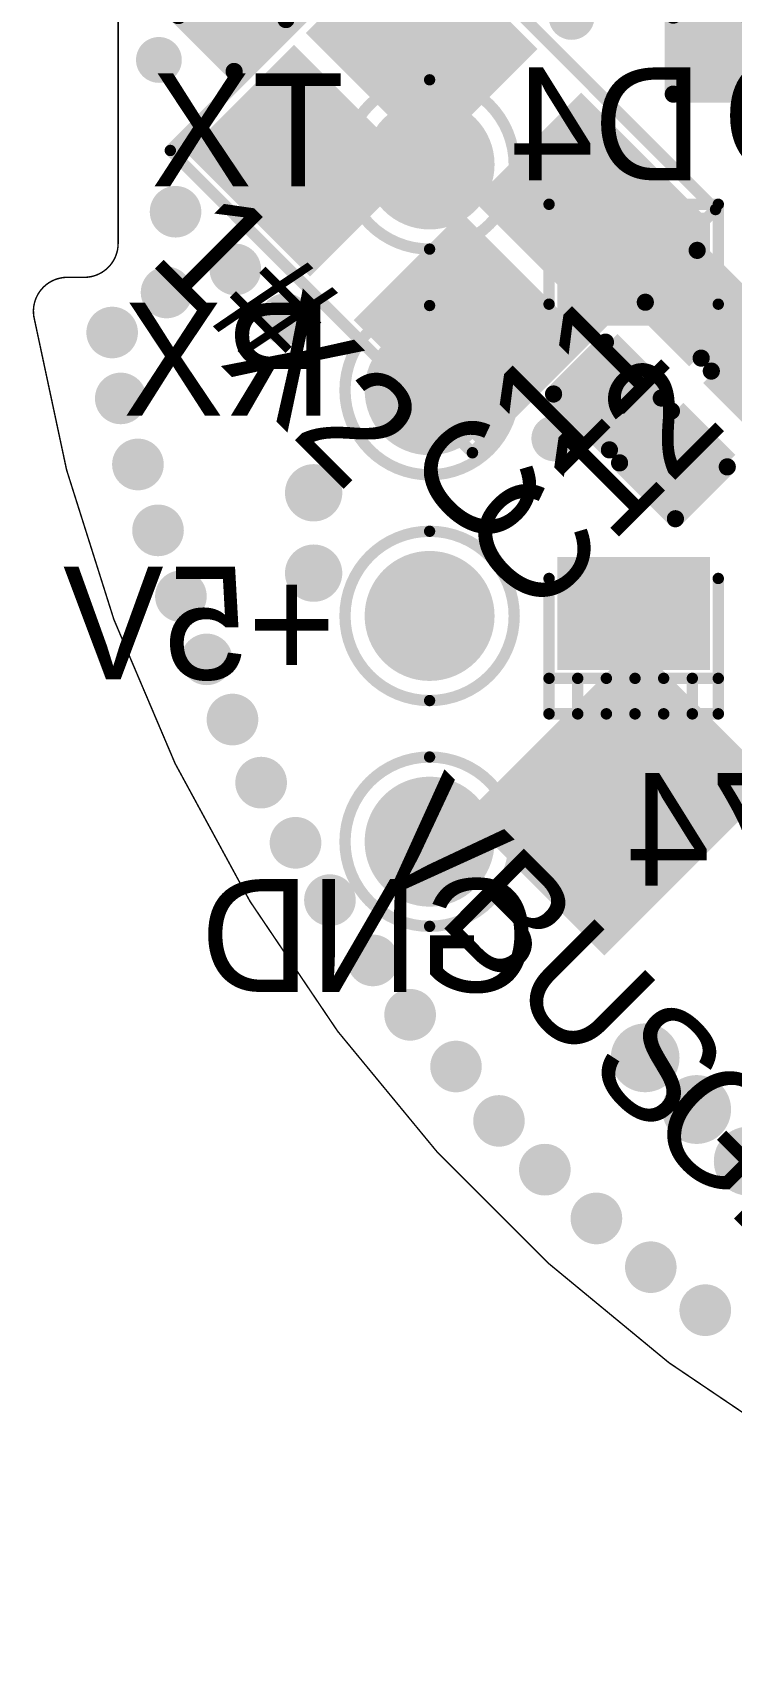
# Model space of a CAD drawing. Extents: x 238.9 to 269.7, y 452.6 to 481.2.
# Drawn here: x 238.9 to 245.1, y 452.61 to 467.09 of the extents above; entities that cross this region are included whole.
import ezdxf

# ---------------------------------------------------------------- set-up
doc = ezdxf.new("R2010")
doc.units = 0
doc.layers.get('0').update_dxf_attribs({"linetype": 'CONTINUOUS'})
for name, color, linetype in [('BOTTOMOVERLAY', 54, 'CONTINUOUS'), ('BOTTOMPASTE', 16, 'CONTINUOUS'), ('BOTTOMSOLDER', 6, 'CONTINUOUS'), ('KEEPOUTLAYER', 6, 'CONTINUOUS'), ('MULTILAYER', 9, 'CONTINUOUS'), ('TOPOVERLAY', 2, 'CONTINUOUS'), ('TOPPASTE', 8, 'CONTINUOUS'), ('TOPSOLDER', 216, 'CONTINUOUS'), ('VIAHOLELAYER', 16, 'CONTINUOUS')]:
    doc.layers.add(name, color=color, linetype=linetype)

# ---------------------------------------------------------------- blocks, each defined once
blk = doc.blocks.new('CAPC1005X04L_51')
at = {"layer": 'TOPOVERLAY', "const_width": 0.152}
for points in [[(-0.25, 0.35), (-0.9, 0.35)], [(-0.9, -0.35), (-0.9, 0.35)], [(0.9, 0.35), (0.25, 0.35)], [(0.9, -0.35), (0.9, 0.35)], [(-0.25, -0.35), (-0.9, -0.35)], [(0.9, -0.35), (0.25, -0.35)]]:
    blk.add_lwpolyline(points, dxfattribs=at)
at = {"layer": 'TOPOVERLAY', "const_width": 0.0762}
for points in [[(-0.938, 0.35, 1), (-0.862, 0.35, 1)], [(-0.938, 0.35, 1), (-0.862, 0.35, 1)], [(-0.288, 0.35, 1), (-0.212, 0.35, 1)], [(0.212, 0.35, 1), (0.288, 0.35, 1)], [(0.862, 0.35, 1), (0.938, 0.35, 1)], [(0.862, 0.35, 1), (0.938, 0.35, 1)], [(-0.938, -0.35, 1), (-0.862, -0.35, 1)], [(-0.938, -0.35, 1), (-0.862, -0.35, 1)], [(-0.288, -0.35, 1), (-0.212, -0.35, 1)], [(0.212, -0.35, 1), (0.288, -0.35, 1)], [(0.862, -0.35, 1), (0.938, -0.35, 1)], [(0.862, -0.35, 1), (0.938, -0.35, 1)]]:
    blk.add_lwpolyline(points, format="xyb", close=True, dxfattribs=at)
at = {"layer": 'TOPPASTE'}
for points in [[(-0.2, -0.25), (-0.2, 0.25), (-0.8, -0.25), (-0.8, 0.25)], [(0.8, -0.25), (0.8, 0.25), (0.2, -0.25), (0.2, 0.25)]]:
    blk.add_solid(points, dxfattribs=at)
at = {"layer": 'TOPSOLDER'}
for points in [[(-0.124, -0.326), (-0.124, 0.326), (-0.876, -0.326), (-0.876, 0.326)], [(0.876, -0.326), (0.876, 0.326), (0.124, -0.326), (0.124, 0.326)]]:
    blk.add_solid(points, dxfattribs=at)
blk = doc.blocks.new('CAPC1005X04L_52')
at = {"layer": 'TOPOVERLAY', "const_width": 0.152}
for points in [[(-0.25, 0.35), (-0.9, 0.35)], [(-0.9, 0.35), (-0.9, -0.35)], [(0.9, 0.35), (0.25, 0.35)], [(0.9, 0.35), (0.9, -0.35)], [(-0.25, -0.35), (-0.9, -0.35)], [(0.9, -0.35), (0.25, -0.35)]]:
    blk.add_lwpolyline(points, dxfattribs=at)
at = {"layer": 'TOPOVERLAY', "const_width": 0.0762}
for points in [[(-0.938, 0.35, 1), (-0.862, 0.35, 1)], [(-0.938, 0.35, 1), (-0.862, 0.35, 1)], [(-0.288, 0.35, 1), (-0.212, 0.35, 1)], [(0.212, 0.35, 1), (0.288, 0.35, 1)], [(0.862, 0.35, 1), (0.938, 0.35, 1)], [(0.862, 0.35, 1), (0.938, 0.35, 1)], [(-0.938, -0.35, 1), (-0.862, -0.35, 1)], [(-0.938, -0.35, 1), (-0.862, -0.35, 1)], [(-0.288, -0.35, 1), (-0.212, -0.35, 1)], [(0.212, -0.35, 1), (0.288, -0.35, 1)], [(0.862, -0.35, 1), (0.938, -0.35, 1)], [(0.862, -0.35, 1), (0.938, -0.35, 1)]]:
    blk.add_lwpolyline(points, format="xyb", close=True, dxfattribs=at)
at = {"layer": 'TOPPASTE'}
for points in [[(-0.2, -0.25), (-0.2, 0.25), (-0.8, -0.25), (-0.8, 0.25)], [(0.8, -0.25), (0.8, 0.25), (0.2, -0.25), (0.2, 0.25)]]:
    blk.add_solid(points, dxfattribs=at)
at = {"layer": 'TOPSOLDER'}
for points in [[(-0.124, -0.326), (-0.124, 0.326), (-0.876, -0.326), (-0.876, 0.326)], [(0.876, -0.326), (0.876, 0.326), (0.124, -0.326), (0.124, 0.326)]]:
    blk.add_solid(points, dxfattribs=at)
blk = doc.blocks.new('CAPC1005X04L_53')
at = {"layer": 'TOPOVERLAY', "const_width": 0.152}
for points in [[(-0.9, 0.35), (-0.25, 0.35)], [(-0.9, 0.35), (-0.9, -0.35)], [(0.25, 0.35), (0.9, 0.35)], [(0.9, 0.35), (0.9, -0.35)], [(-0.9, -0.35), (-0.25, -0.35)], [(0.25, -0.35), (0.9, -0.35)]]:
    blk.add_lwpolyline(points, dxfattribs=at)
at = {"layer": 'TOPOVERLAY', "const_width": 0.0762}
for points in [[(-0.938, 0.35, 1), (-0.862, 0.35, 1)], [(-0.938, 0.35, 1), (-0.862, 0.35, 1)], [(-0.288, 0.35, 1), (-0.212, 0.35, 1)], [(0.212, 0.35, 1), (0.288, 0.35, 1)], [(0.862, 0.35, 1), (0.938, 0.35, 1)], [(0.862, 0.35, 1), (0.938, 0.35, 1)], [(-0.938, -0.35, 1), (-0.862, -0.35, 1)], [(-0.938, -0.35, 1), (-0.862, -0.35, 1)], [(-0.288, -0.35, 1), (-0.212, -0.35, 1)], [(0.212, -0.35, 1), (0.288, -0.35, 1)], [(0.862, -0.35, 1), (0.938, -0.35, 1)], [(0.862, -0.35, 1), (0.938, -0.35, 1)]]:
    blk.add_lwpolyline(points, format="xyb", close=True, dxfattribs=at)
at = {"layer": 'TOPPASTE'}
for points in [[(-0.2, -0.25), (-0.2, 0.25), (-0.8, -0.25), (-0.8, 0.25)], [(0.8, -0.25), (0.8, 0.25), (0.2, -0.25), (0.2, 0.25)]]:
    blk.add_solid(points, dxfattribs=at)
at = {"layer": 'TOPSOLDER'}
for points in [[(-0.124, -0.326), (-0.124, 0.326), (-0.876, -0.326), (-0.876, 0.326)], [(0.876, -0.326), (0.876, 0.326), (0.124, -0.326), (0.124, 0.326)]]:
    blk.add_solid(points, dxfattribs=at)
blk = doc.blocks.new('CAPC1005X04L_55')
at = {"layer": 'TOPOVERLAY', "const_width": 0.152}
for points in [[(-0.9, 0.35), (-0.25, 0.35)], [(-0.9, 0.35), (-0.9, -0.35)], [(0.25, 0.35), (0.9, 0.35)], [(0.9, 0.35), (0.9, -0.35)], [(-0.9, -0.35), (-0.25, -0.35)], [(0.25, -0.35), (0.9, -0.35)]]:
    blk.add_lwpolyline(points, dxfattribs=at)
at = {"layer": 'TOPOVERLAY', "const_width": 0.0762}
for points in [[(-0.938, 0.35, 1), (-0.862, 0.35, 1)], [(-0.938, 0.35, 1), (-0.862, 0.35, 1)], [(-0.288, 0.35, 1), (-0.212, 0.35, 1)], [(0.212, 0.35, 1), (0.288, 0.35, 1)], [(0.862, 0.35, 1), (0.938, 0.35, 1)], [(0.862, 0.35, 1), (0.938, 0.35, 1)], [(-0.938, -0.35, 1), (-0.862, -0.35, 1)], [(-0.938, -0.35, 1), (-0.862, -0.35, 1)], [(-0.288, -0.35, 1), (-0.212, -0.35, 1)], [(0.212, -0.35, 1), (0.288, -0.35, 1)], [(0.862, -0.35, 1), (0.938, -0.35, 1)], [(0.862, -0.35, 1), (0.938, -0.35, 1)]]:
    blk.add_lwpolyline(points, format="xyb", close=True, dxfattribs=at)
at = {"layer": 'TOPPASTE'}
for points in [[(-0.2, -0.25), (-0.2, 0.25), (-0.8, -0.25), (-0.8, 0.25)], [(0.8, -0.25), (0.8, 0.25), (0.2, -0.25), (0.2, 0.25)]]:
    blk.add_solid(points, dxfattribs=at)
at = {"layer": 'TOPSOLDER'}
for points in [[(-0.124, -0.326), (-0.124, 0.326), (-0.876, -0.326), (-0.876, 0.326)], [(0.876, -0.326), (0.876, 0.326), (0.124, -0.326), (0.124, 0.326)]]:
    blk.add_solid(points, dxfattribs=at)
blk = doc.blocks.new('XTAL_3225_57')
at = {"layer": 'TOPOVERLAY', "const_width": 0.102}
for points in [[(-0.889, 2.286), (2.898, 2.286)], [(-0.889, -0.762), (-0.889, 2.286)], [(2.898, -0.762), (2.898, 2.286)], [(-0.889, -0.762), (2.898, -0.762)]]:
    blk.add_lwpolyline(points, dxfattribs=at)
at = {"layer": 'TOPOVERLAY', "const_width": 0.0508}
for points in [[(-0.914, 2.286, 1), (-0.864, 2.286, 1)], [(-0.914, 2.286, 1), (-0.864, 2.286, 1)], [(2.873, 2.286, 1), (2.924, 2.286, 1)], [(2.873, 2.286, 1), (2.924, 2.286, 1)], [(-0.914, -0.762, 1), (-0.864, -0.762, 1)], [(-0.914, -0.762, 1), (-0.864, -0.762, 1)], [(2.873, -0.762, 1), (2.924, -0.762, 1)], [(2.873, -0.762, 1), (2.924, -0.762, 1)]]:
    blk.add_lwpolyline(points, format="xyb", close=True, dxfattribs=at)
at = {"layer": 'TOPPASTE'}
for points in [[(-0.7, 0.9), (0.7, 0.9), (-0.7, 2.1), (0.7, 2.1)], [(1.4, 0.9), (2.8, 0.9), (1.4, 2.1), (2.8, 2.1)], [(-0.7, -0.6), (0.7, -0.6), (-0.7, 0.6), (0.7, 0.6)], [(1.4, -0.6), (2.8, -0.6), (1.4, 0.6), (2.8, 0.6)]]:
    blk.add_solid(points, dxfattribs=at)
at = {"layer": 'TOPSOLDER'}
for points in [[(-0.776, 0.824), (0.776, 0.824), (-0.776, 2.176), (0.776, 2.176)], [(1.324, 0.824), (2.876, 0.824), (1.324, 2.176), (2.876, 2.176)], [(-0.776, -0.676), (0.776, -0.676), (-0.776, 0.676), (0.776, 0.676)], [(1.324, -0.676), (2.876, -0.676), (1.324, 0.676), (2.876, 0.676)]]:
    blk.add_solid(points, dxfattribs=at)
blk = doc.blocks.new('SOD_123_B_68')
at = {"layer": 'BOTTOMOVERLAY', "const_width": 0.102}
for points in [[(-1.215, 0.75), (-2.1, 0.75)], [(-2.1, -0.75), (-2.1, 0.75)], [(2.1, 0.75), (1.215, 0.75)], [(2.414, 0.75), (2.1, 0.75)], [(2.1, -0.75), (2.1, 0.75)], [(2.414, -0.75), (2.414, 0.75)], [(2.414, 0.52), (2.1, 0.52)], [(2.414, 0.266), (2.1, 0.266)], [(2.414, 0.012), (2.1, 0.012)], [(2.414, -0.242), (2.1, -0.242)], [(2.414, -0.496), (2.1, -0.496)], [(-1.215, -0.75), (-2.1, -0.75)], [(2.1, -0.75), (1.215, -0.75)], [(2.414, -0.75), (2.1, -0.75)]]:
    blk.add_lwpolyline(points, dxfattribs=at)
at = {"layer": 'BOTTOMOVERLAY', "const_width": 0.0508}
for points in [[(-2.125, 0.75, 1), (-2.075, 0.75, 1)], [(-2.125, 0.75, 1), (-2.075, 0.75, 1)], [(-1.24, 0.75, 1), (-1.19, 0.75, 1)], [(1.19, 0.75, 1), (1.24, 0.75, 1)], [(2.075, 0.75, 1), (2.125, 0.75, 1)], [(2.075, 0.75, 1), (2.125, 0.75, 1)], [(2.075, 0.75, 1), (2.125, 0.75, 1)], [(2.389, 0.75, 1), (2.44, 0.75, 1)], [(2.389, 0.75, 1), (2.44, 0.75, 1)], [(2.075, 0.52, 1), (2.125, 0.52, 1)], [(2.389, 0.52, 1), (2.44, 0.52, 1)], [(2.075, 0.266, 1), (2.125, 0.266, 1)], [(2.389, 0.266, 1), (2.44, 0.266, 1)], [(2.075, 0.012, 1), (2.125, 0.012, 1)], [(2.389, 0.012, 1), (2.44, 0.012, 1)], [(2.075, -0.242, 1), (2.125, -0.242, 1)], [(2.389, -0.242, 1), (2.44, -0.242, 1)], [(2.075, -0.496, 1), (2.125, -0.496, 1)], [(2.389, -0.496, 1), (2.44, -0.496, 1)], [(-2.125, -0.75, 1), (-2.075, -0.75, 1)], [(-2.125, -0.75, 1), (-2.075, -0.75, 1)], [(-1.24, -0.75, 1), (-1.19, -0.75, 1)], [(1.19, -0.75, 1), (1.24, -0.75, 1)], [(2.075, -0.75, 1), (2.125, -0.75, 1)], [(2.075, -0.75, 1), (2.125, -0.75, 1)], [(2.075, -0.75, 1), (2.125, -0.75, 1)], [(2.389, -0.75, 1), (2.44, -0.75, 1)], [(2.389, -0.75, 1), (2.44, -0.75, 1)]]:
    blk.add_lwpolyline(points, format="xyb", close=True, dxfattribs=at)
at = {"layer": 'BOTTOMPASTE'}
for points in [[(-1.95, -0.6), (-1.1, -0.6), (-1.95, 0.6), (-1.1, 0.6)], [(1.1, -0.6), (1.95, -0.6), (1.1, 0.6), (1.95, 0.6)]]:
    blk.add_solid(points, dxfattribs=at)
at = {"layer": 'BOTTOMSOLDER'}
for points in [[(-2.026, -0.676), (-1.024, -0.676), (-2.026, 0.676), (-1.024, 0.676)], [(1.024, -0.676), (2.026, -0.676), (1.024, 0.676), (2.026, 0.676)]]:
    blk.add_solid(points, dxfattribs=at)
blk = doc.blocks.new('TESTPOINT_PAD_71')
at = {"layer": 'TOPPASTE'}
blk.add_solid([(-1.273, 0.141), (0.141, -1.273), (-0.141, 1.273), (1.273, -0.141)], dxfattribs=at)
at = {"layer": 'TOPSOLDER'}
blk.add_solid([(-1.381, 0.141), (0.141, -1.381), (-0.141, 1.381), (1.381, -0.141)], dxfattribs=at)
blk = doc.blocks.new('TESTPOINT2_B_76')
at = {"layer": 'BOTTOMOVERLAY'}
for points, const_width in [([(0.75, 0, 1), (-0.75, 0, 1)], 0.1), ([(-0.775, 0, 1), (-0.725, 0, 1)], 0.05), ([(0.725, 0, 1), (0.775, 0, 1)], 0.05)]:
    blk.add_lwpolyline(points, format="xyb", close=True, dxfattribs=dict(at, const_width=const_width))
at = {"layer": 'BOTTOMPASTE', "const_width": 0.5}
blk.add_lwpolyline([(-0.25, 0, 1), (0.25, 0, 1)], format="xyb", close=True, dxfattribs=at)
at = {"layer": 'BOTTOMSOLDER', "const_width": 0.576}
blk.add_lwpolyline([(-0.288, 0, 1), (0.288, 0, 1)], format="xyb", close=True, dxfattribs=at)
blk = doc.blocks.new('TESTPOINT2_B_77')
at = {"layer": 'BOTTOMOVERLAY'}
for points, const_width in [([(0.75, 0, 1), (-0.75, 0, 1)], 0.1), ([(-0.775, 0, 1), (-0.725, 0, 1)], 0.05), ([(0.725, 0, 1), (0.775, 0, 1)], 0.05)]:
    blk.add_lwpolyline(points, format="xyb", close=True, dxfattribs=dict(at, const_width=const_width))
at = {"layer": 'BOTTOMPASTE', "const_width": 0.5}
blk.add_lwpolyline([(-0.25, 0, 1), (0.25, 0, 1)], format="xyb", close=True, dxfattribs=at)
at = {"layer": 'BOTTOMSOLDER', "const_width": 0.576}
blk.add_lwpolyline([(-0.288, 0, 1), (0.288, 0, 1)], format="xyb", close=True, dxfattribs=at)
blk = doc.blocks.new('TESTPOINT2_B_78')
at = {"layer": 'BOTTOMOVERLAY'}
for points, const_width in [([(0.75, 0, 1), (-0.75, 0, 1)], 0.1), ([(-0.775, 0, 1), (-0.725, 0, 1)], 0.05), ([(0.725, 0, 1), (0.775, 0, 1)], 0.05)]:
    blk.add_lwpolyline(points, format="xyb", close=True, dxfattribs=dict(at, const_width=const_width))
at = {"layer": 'BOTTOMPASTE', "const_width": 0.5}
blk.add_lwpolyline([(-0.25, 0, 1), (0.25, 0, 1)], format="xyb", close=True, dxfattribs=at)
at = {"layer": 'BOTTOMSOLDER', "const_width": 0.576}
blk.add_lwpolyline([(-0.288, 0, 1), (0.288, 0, 1)], format="xyb", close=True, dxfattribs=at)
blk = doc.blocks.new('TESTPOINT2_B_79')
at = {"layer": 'BOTTOMOVERLAY'}
for points, const_width in [([(0.75, 0, 1), (-0.75, 0, 1)], 0.1), ([(-0.775, 0, 1), (-0.725, 0, 1)], 0.05), ([(0.725, 0, 1), (0.775, 0, 1)], 0.05)]:
    blk.add_lwpolyline(points, format="xyb", close=True, dxfattribs=dict(at, const_width=const_width))
at = {"layer": 'BOTTOMPASTE', "const_width": 0.5}
blk.add_lwpolyline([(-0.25, 0, 1), (0.25, 0, 1)], format="xyb", close=True, dxfattribs=at)
at = {"layer": 'BOTTOMSOLDER', "const_width": 0.576}
blk.add_lwpolyline([(-0.288, 0, 1), (0.288, 0, 1)], format="xyb", close=True, dxfattribs=at)

msp = doc.modelspace()

# ---------------------------------------------------------------- linework, layer by layer
at = {"layer": 'KEEPOUTLAYER', "const_width": 0.0127}
for points in [[(239.661, 465.227), (239.661, 468.627)], [(239.21, 464.927), (239.361, 464.927)]]:
    msp.add_lwpolyline(points, dxfattribs=at)
for points in [[(239.661, 465.227, -0.414214), (239.361, 464.927)], [(238.914, 464.578, -0.462706), (239.21, 464.927)], [(250.874, 452.618, -0.321826), (238.914, 464.578)]]:
    msp.add_lwpolyline(points, format="xyb", dxfattribs=at)
at = {"layer": 'KEEPOUTLAYER', "const_width": 0.00635}
for points in [[(239.658, 465.227, 1), (239.664, 465.227, 1)], [(239.658, 465.227, 1), (239.664, 465.227, 1)], [(239.207, 464.927, 1), (239.213, 464.927, 1)], [(239.207, 464.927, 1), (239.213, 464.927, 1)], [(239.358, 464.927, 1), (239.364, 464.927, 1)], [(239.358, 464.927, 1), (239.364, 464.927, 1)], [(238.911, 464.578, 1), (238.917, 464.578, 1)], [(238.911, 464.578, 1), (238.917, 464.578, 1)]]:
    msp.add_lwpolyline(points, format="xyb", close=True, dxfattribs=at)
at = {"layer": 'MULTILAYER'}
for points, const_width in [([(243.579, 467.234, 1), (243.782, 467.234, 1)], 0.203), ([(239.921, 466.853, 1), (240.124, 466.853, 1)], 0.203), ([(240.056, 465.508, 1), (240.284, 465.508, 1)], 0.229), ([(240.586, 464.997, 1), (240.814, 464.997, 1)], 0.229), ([(239.976, 464.793, 1), (240.205, 464.793, 1)], 0.229), ([(241.032, 464.557, 1), (241.26, 464.557, 1)], 0.229), ([(239.494, 464.438, 1), (239.722, 464.438, 1)], 0.229), ([(239.57, 463.854, 1), (239.798, 463.854, 1)], 0.229), ([(243.426, 463.5, 1), (243.629, 463.5, 1)], 0.203), ([(239.722, 463.269, 1), (239.951, 463.269, 1)], 0.229), ([(241.267, 463.018, 1), (241.521, 463.018, 1)], 0.254), ([(239.9, 462.685, 1), (240.129, 462.685, 1)], 0.229), ([(241.267, 462.306, 1), (241.521, 462.306, 1)], 0.254), ([(240.103, 462.101, 1), (240.332, 462.101, 1)], 0.229), ([(240.332, 461.542, 1), (240.56, 461.542, 1)], 0.229), ([(240.56, 461.009, 1), (240.789, 461.009, 1)], 0.229), ([(243.98, 460.733, 1), (244.285, 460.733, 1)], 0.305), ([(244.615, 460.428, 1), (244.92, 460.428, 1)], 0.305), ([(240.814, 460.45, 1), (241.043, 460.45, 1)], 0.229), ([(243.421, 460.149, 1), (243.726, 460.149, 1)], 0.305), ([(241.119, 459.917, 1), (241.348, 459.917, 1)], 0.229), ([(244.005, 459.793, 1), (244.31, 459.793, 1)], 0.305), ([(241.424, 459.409, 1), (241.653, 459.409, 1)], 0.229), ([(241.805, 458.875, 1), (242.034, 458.875, 1)], 0.229), ([(242.135, 458.393, 1), (242.364, 458.393, 1)], 0.229), ([(244.18, 458.012, 1), (244.485, 458.012, 1)], 0.305), ([(242.542, 457.935, 1), (242.77, 457.935, 1)], 0.229), ([(244.637, 457.554, 1), (244.942, 457.554, 1)], 0.305), ([(242.923, 457.453, 1), (243.151, 457.453, 1)], 0.229), ([(245.094, 457.097, 1), (245.399, 457.097, 1)], 0.305), ([(243.329, 457.021, 1), (243.558, 457.021, 1)], 0.229), ([(243.786, 456.589, 1), (244.015, 456.589, 1)], 0.229), ([(244.269, 456.157, 1), (244.497, 456.157, 1)], 0.229), ([(244.751, 455.776, 1), (244.98, 455.776, 1)], 0.229)]:
    msp.add_lwpolyline(points, format="xyb", close=True, dxfattribs=dict(at, const_width=const_width))
at = {"layer": 'VIAHOLELAYER'}
for points, const_width in [([(239.959, 466.853, 1), (240.086, 466.853, 1)], 0.127), ([(240.107, 465.508, 1), (240.234, 465.508, 1)], 0.127), ([(240.637, 464.997, 1), (240.764, 464.997, 1)], 0.127), ([(240.027, 464.793, 1), (240.154, 464.793, 1)], 0.127), ([(241.083, 464.557, 1), (241.21, 464.557, 1)], 0.127), ([(239.544, 464.438, 1), (239.671, 464.438, 1)], 0.127), ([(239.621, 463.854, 1), (239.748, 463.854, 1)], 0.127), ([(243.464, 463.5, 1), (243.591, 463.5, 1)], 0.127), ([(239.773, 463.269, 1), (239.9, 463.269, 1)], 0.127), ([(241.331, 463.018, 1), (241.458, 463.018, 1)], 0.127), ([(239.951, 462.685, 1), (240.078, 462.685, 1)], 0.127), ([(241.331, 462.306, 1), (241.458, 462.306, 1)], 0.127), ([(240.154, 462.101, 1), (240.281, 462.101, 1)], 0.127), ([(240.383, 461.542, 1), (240.51, 461.542, 1)], 0.127), ([(240.611, 461.009, 1), (240.738, 461.009, 1)], 0.127), ([(244.056, 460.733, 1), (244.209, 460.733, 1)], 0.152), ([(240.865, 460.45, 1), (240.992, 460.45, 1)], 0.127), ([(244.691, 460.428, 1), (244.844, 460.428, 1)], 0.152), ([(243.497, 460.149, 1), (243.65, 460.149, 1)], 0.152), ([(241.17, 459.917, 1), (241.297, 459.917, 1)], 0.127), ([(244.082, 459.793, 1), (244.234, 459.793, 1)], 0.152), ([(241.475, 459.409, 1), (241.602, 459.409, 1)], 0.127), ([(241.856, 458.875, 1), (241.983, 458.875, 1)], 0.127), ([(242.186, 458.393, 1), (242.313, 458.393, 1)], 0.127), ([(244.256, 458.012, 1), (244.408, 458.012, 1)], 0.152), ([(242.592, 457.935, 1), (242.719, 457.935, 1)], 0.127), ([(244.713, 457.554, 1), (244.866, 457.554, 1)], 0.152), ([(242.973, 457.453, 1), (243.1, 457.453, 1)], 0.127), ([(245.17, 457.097, 1), (245.323, 457.097, 1)], 0.152), ([(243.38, 457.021, 1), (243.507, 457.021, 1)], 0.127), ([(243.837, 456.589, 1), (243.964, 456.589, 1)], 0.127), ([(244.32, 456.157, 1), (244.447, 456.157, 1)], 0.127), ([(244.802, 455.776, 1), (244.929, 455.776, 1)], 0.127)]:
    msp.add_lwpolyline(points, format="xyb", close=True, dxfattribs=dict(at, const_width=const_width))

# ---------------------------------------------------------------- block references
for name, p, rotation in [('CAPC1005X04L_55', (241.078, 467.635), 45), ('XTAL_3225_57', (241.291, 465.961), 315), ('CAPC1005X04L_52', (245.482, 466.9), 180), ('TESTPOINT2_B_79', (242.422, 465.927), 90), ('SOD_123_B_68', (244.231, 463.474), 270), ('CAPC1005X04L_51', (244.405, 464.282), 225), ('TESTPOINT2_B_76', (242.422, 463.927), 90), ('CAPC1005X04L_53', (244.99, 463.672), 45), ('TESTPOINT2_B_78', (242.422, 461.927), 90), ('TESTPOINT_PAD_71', (244.112, 460.3), 90), ('TESTPOINT2_B_77', (242.422, 459.927), 90)]:
    msp.add_blockref(name, p, dxfattribs=dict(rotation=rotation))

# ---------------------------------------------------------------- texts
at = {"layer": 'BOTTOMOVERLAY', "text_generation_flag": 2}
for s, p in [('D4', (244.844, 465.787)), ('TX', (241.665, 465.733)), ('RX', (241.564, 463.701)), ('+5V', (241.589, 461.364)), ('R74', (246.618, 459.536)), ('GND', (243.367, 458.596))]:
    msp.add_text(s, height=1, dxfattribs=at).set_placement(p)
at = {"layer": 'TOPOVERLAY'}
msp.add_text('C13', height=1, dxfattribs=at).set_placement((245.018, 465.86))
for s, rotation, p in [('1#', 315, (239.916, 465.076)), ('X2', 315, (240.551, 464.162)), ('C11', 45, (242.862, 462.435)), ('C12', 45, (243.345, 461.876)), ('VBUS', 315, (241.843, 459.866)), ('GND1', 315, (244.307, 457.402))]:
    msp.add_text(s, height=1, rotation=rotation, dxfattribs=at).set_placement(p)

doc.saveas('drawing.dxf')
